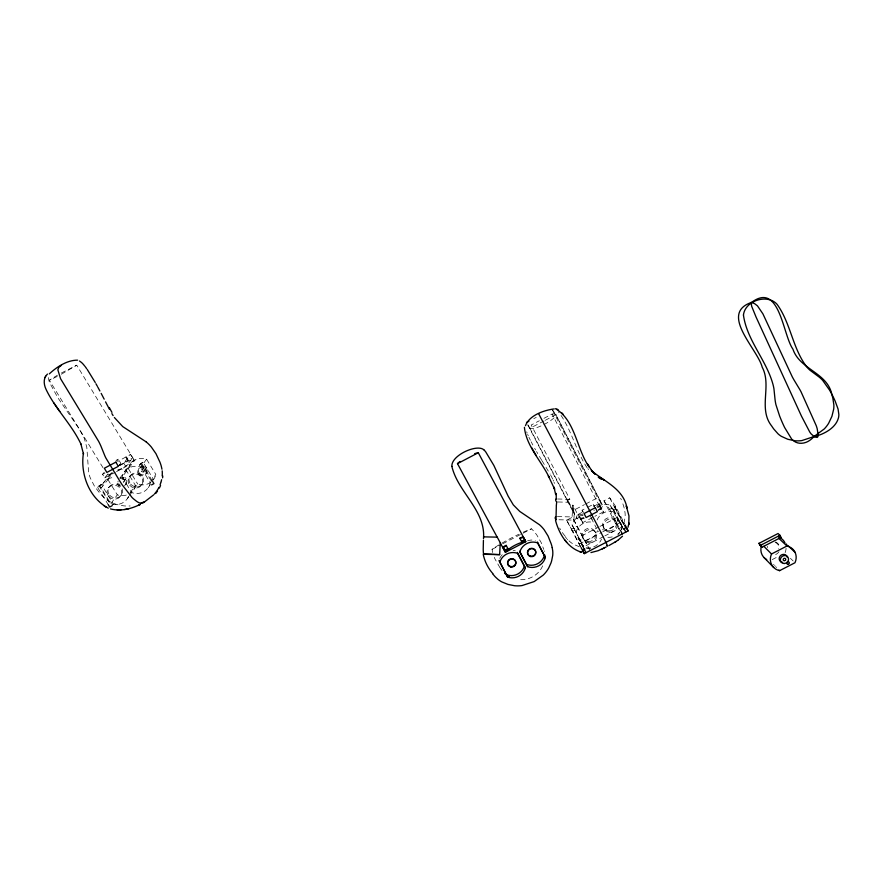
<?xml version="1.0" encoding="UTF-8"?>
<svg xmlns="http://www.w3.org/2000/svg" width="883" height="883" viewBox="0 0 883 883"><rect width="100%" height="100%" fill="white"/><g stroke="black" fill="none" stroke-linecap="round" stroke-linejoin="round"><path stroke-width="0.66" stroke-dasharray="4.42 3.31" d="M590.109 550.606L572.096 516.941L572.857 505.076L577.802 514.59A14.393 4.47 -27.1 0 0 584.369 518.354M567.968 501.389A12.627 3.157 3.9 0 0 568.884 502.25L574.325 512.703L573.851 520.109L555.981 519.701M133.874 459.524L76.766 365.209L60.828 374.535M620.892 530.462L623.089 525.705A37.947 36.137 -28.4 0 0 623.939 523.133L625.009 517.891A26.137 24.856 -29.2 0 0 625.076 513.122L624.634 509.999A46.457 44.238 -27.3 0 0 623.674 506.235L621.974 501.29M102.991 467.703L49.349 380.187L57.461 375.198M148.256 487.659L150.342 484.491M150.287 482.813L155.816 474.491L146.578 459.182A14.007 13.212 19.1 0 0 128.421 468.785L122.185 476.975L131.722 492.626A14.371 13.532 18.8 0 0 150.287 482.813L139.525 465.032L140.695 463.443L143.079 462.184L153.631 479.646M141.644 484.988L142.45 483.818M145.872 474.016L146.534 473.056M127.307 498.718L128.83 496.544M129.591 495.451L137.715 484.061A14.007 13.212 19.1 0 0 155.816 474.491M130.11 492.791L135.375 485.297L126.081 470.021A14.018 13.168 19.2 0 0 115.761 470.22M143.874 471.533L145.861 468.73M141.744 469.866L143.741 467.074M120.607 496.103L121.49 494.888M146.578 459.182L140.794 467.129A14.371 13.532 18.8 0 0 122.185 476.975M138.399 469.27L139.084 468.332M112.075 505.76L113.366 503.983L101.258 484.314L97.505 487.261L108.245 504.701M139.525 465.032L143.079 462.184M125.43 484.822L126.148 483.84M101.258 484.314L99.9 485.992L110.794 503.685L117.307 494.855A14.018 13.168 19.2 0 0 126.942 494.888M129.194 477.14L130.463 475.418M125.651 479.414L123.488 482.317A1.369 1.28 19.2 0 0 122.472 480.197M122.075 479.701L123.532 477.769M128.962 467.902L135.044 459.933M124.646 471.511L130.839 463.454M119.779 478.255L126.081 470.021M116.479 471.621L125.883 466.643L132.66 457.902L130.574 454.447L117.682 461.445M108.543 487.714L109.47 486.522M117.428 466.147L132.66 457.902M118.885 465.661L123.719 463.1L130.574 454.447M112.318 472.273A14.018 13.168 19.2 0 0 107.958 479.612L101.181 488.089A14.382 13.488 18.8 0 1 115.044 477.383M107.947 479.028L112.516 473.31M119.525 464.866L120.794 463.277L118.289 459.171L116.015 460.374M103.631 482.637L110.353 474.292M104.216 472.317L102.56 474.303L104.735 477.835L108.013 473.818M116.655 461.158L118.289 459.171M574.325 512.703C572.151 510.396 572.339 496.875 573.818 512.604M499.016 544.866L498.42 545.23A42.903 13.355 -28.4 0 0 492.041 549.336A46.446 44.271 -22.4 0 0 492.758 552.581M61.435 372.979L76.655 365.22M102.56 474.303L104.978 473.023M104.735 477.835L115.309 472.239M97.505 487.261L99.9 485.992M533.785 418.652L536.213 417.383M567.924 501.389A13.289 3.322 3.9 0 1 569.877 499.292L531.202 425.021L539.325 420.761M543.972 418.332L552.107 414.072L598.365 503.884A14.393 4.47 -27.1 0 1 598.464 511.025M544.105 420.893L529.921 428.321L526.522 422.46M545.286 420.275L555.915 414.701L602.438 505.153L597.57 507.692M57.229 376.445L49.437 380.198M492.052 549.347L501.61 544.37M502.802 543.74L521.919 533.796M523.111 533.166L531.467 528.818A46.192 43.984 -17.9 0 1 536.93 535.186L541.147 542.548L543.773 549.414M527.78 424.878L572.559 510.827L584.48 504.623M585.672 503.994L597.581 497.791L602.438 505.153M583.089 512.162L582.074 510.197L586.544 507.88M587.659 507.295L593.244 504.392L594.634 506.599M580.44 546.478L566.665 520.197L572.394 517.217L588.795 548.233M620.043 530.484L616.279 524.811L603.95 500.793L609.689 497.802L615.572 506.268L624.557 523.829M577.802 514.59L583.851 511.434M593.519 506.401L598.365 503.884M572.559 510.827L576.875 518.464L582.968 515.297M582.935 513.95A14.415 4.426 -27.1 0 1 578.475 514.932L580.959 519.259L583.332 518.023M598.122 510.33L601.665 508.487L603.409 511.875L594.888 516.301M578.475 514.932L582.714 522.637L593.674 516.941M566.665 520.197L571.478 529.204L577.35 526.147M603.95 500.793L609.689 509.325L615.572 506.268M622.283 527.206L612.592 508.299L614.932 507.085L624.645 525.451M574.999 530.219L572.648 531.434L571.654 529.59L573.994 528.376L583.829 547.118A13.543 12.859 -27.2 0 0 601.511 539.105M612.592 508.299L613.784 510.043L616.135 508.818M583.453 547.968L578.045 537.791L598.696 527.063M599.921 526.423L616.93 517.593L622.957 526.511L604.855 535.915M579.171 544.094L601.511 532.482M602.725 531.853L621.996 521.842L623.541 524.094M603.641 536.533L583.122 547.195L578.045 537.791M772.239 559.59L776.852 557.206M523.332 532.151L524.601 531.588A42.914 13.366 -28.2 0 1 531.478 528.807M557.394 516.599L572.096 516.941M557.592 498.994L569.844 499.292M558.034 501.986L568.884 502.25M579.414 546.798L573.906 544.447A26.203 24.934 -27.8 0 1 569.988 541.754L568.255 540.164M776.654 542.615L778.409 544.303M790.417 558.332L793.155 560.97M773.508 564.436L774.104 565.043M774.711 565.661L775.318 566.279M775.925 566.908L776.532 567.526M566.787 538.597L566.246 537.968M587.835 468.663L588.619 469.557M565.893 537.548L565.175 536.654M502.03 570.495L501.676 570.054A52.274 49.812 -23.1 0 1 500.319 568.244M587.085 467.725C575.782 450.716 571.588 429.844 559.502 413.222A21.291 20.64 -31.6 0 0 558.299 411.765M551.963 409.116L555.915 414.701M597.383 507.019A13.3 12.638 -29.5 0 1 610.109 505.153L614.811 512.052A13.565 12.859 -29.4 0 0 597.051 520.109M499.988 567.78L494.966 558.939A46.446 44.271 -22.4 0 1 494.314 557.361M610.109 505.153L617.659 519.877L622.493 527.041A13.565 12.859 -29.4 0 1 617.692 534.237M622.758 527.548L616.93 517.593M615.065 520.076L615.915 521.334M596.82 506.401A14.415 4.426 -27.1 0 0 598.939 504.292L601.665 508.487M598.939 504.292L603.409 511.875M599.171 505.915L603.652 512.824M603.398 527.493L604.193 528.785M98.874 485.573L109.558 502.924M107.958 479.612L117.307 494.855M541.996 460.705L550.164 474.193M541.687 460.198L536.555 451.588M126.159 456.787L128.256 460.231M125.916 457.085L128.013 460.54M128.421 468.785L137.715 484.061M123.719 463.1L125.883 466.643M589.943 515.65L593.012 520.727M141.931 463.752L152.538 481.301M140.695 463.443L151.39 481.147M597.813 530.793L598.365 531.698M595.186 531.765L595.959 533.067M582.074 510.197L583.398 512.438M578.994 516.412L583.078 523.531M534.668 448.277L535.606 449.933M582.868 538.155L583.608 539.48M583.001 515.054A13.289 12.627 -27.3 0 0 572.096 524.944L576.036 532.217A13.543 12.859 -27.2 0 1 593.531 522.515M550.716 475.186L552.692 479.05M532.857 444.999L531.158 441.798M571.478 529.204L581.29 547.957M529.756 428.045L576.875 518.464M572.096 524.944L583.829 547.184L579.745 539.59A13.289 12.627 -27.3 0 0 597.35 530.981M580.959 519.259L582.714 522.637M591.202 518.1L596.279 527.891M593.244 504.392L594.248 506.356M613.784 510.043L622.493 527.041M609.689 509.325L621.091 531.555M555.738 414.436L602.217 504.811M552.592 410.341L597.581 497.791M614.932 507.085L624.005 524.811M609.689 497.802L621.996 521.842M530.363 440.231L528.917 437.228M620.639 498.266L621.345 499.789M553.122 480.01L553.608 481.147M527.67 434.403L528.266 435.794M526.676 431.82L527.14 433.078M554.049 482.284L554.458 483.42M544.138 550.771L544.314 551.588M48.366 377.604L48.973 380.86A26.026 24.437 28.8 0 0 49.658 382.769L57.892 397.814L78.841 428.365L84.194 438.012L86.832 447.504L88.62 472.195A38.918 36.633 20.1 0 0 90.32 478.056L94.492 486.246L99.724 493.156A51.788 48.863 19.9 0 0 103.068 496.721L105.695 498.972A27.715 26.049 19.4 0 0 110.099 501.798L115.485 504.05A40.265 37.903 20 0 0 118.3 504.877L123.863 505.871A33.09 31.126 19.5 0 0 130.132 505.937M775.627 541.908A6.611 6.115 -36.4 0 1 778.409 548.597M775.119 542.537A6.634 6.137 -36.4 0 1 779.877 547.35M778.938 551.72A6.634 6.137 -36.4 0 1 775.042 554.745M767.228 547.615A6.634 6.137 -36.4 0 1 767.702 546.367M786.08 548.31A12.947 11.976 -36.4 0 1 784.932 553.034M119.68 465.672A15.309 1.722 -29.7 0 1 133.741 460.076A15.309 1.722 -29.7 0 1 115.485 471.82M112.108 473.409A15.309 1.722 -29.7 0 1 107.892 473.652M128.421 496.765A14.382 13.488 18.8 0 1 110.794 503.685M120.154 478.465A4.448 4.172 19.2 0 1 124.591 485.727M120.165 486.345A4.448 4.172 19.2 0 1 117.406 481.268M120.165 477.802A4.426 4.161 19.2 0 1 126.203 479.48A4.426 4.161 19.2 0 1 124.669 485.164M120.485 485.175A4.426 4.161 19.2 0 1 118.631 483.487M118.068 481.986A4.426 4.161 19.2 0 1 118.013 481.147M135.375 485.297A14.018 13.168 19.2 0 1 130.474 493.023M619.38 532.89A31.203 29.691 -28.7 0 1 618.177 534.524M552.107 414.072A14.669 3.455 -27.4 0 1 552.868 418.873A14.669 3.455 -27.4 0 1 535.451 428.001A14.669 3.455 -27.4 0 1 531.202 425.021M600.661 507.637A14.404 4.459 -27.1 0 1 598.012 510.197M583.961 517.515A14.404 4.459 -27.1 0 1 580.208 518.277M612.261 536.897A13.565 12.859 -29.4 0 1 605.738 536.908M617.659 519.877A13.3 12.638 -29.5 0 1 601.809 529.701M593.939 510.65A13.3 12.638 -29.5 0 1 594.347 510.054M565.043 536.014A45.386 43.212 -29.8 0 1 559.656 528.067M567.703 539.59A38.642 36.777 -29.1 0 1 567.339 539.204M590.859 548.464A31.181 29.669 -28.4 0 1 586.511 548.321M499.767 558.365A13.168 12.528 -19.1 0 1 503.111 553.84M513.178 550.451A13.168 12.528 -19.1 0 1 515.341 550.793M527.604 540.804A13.179 12.539 -21.4 0 1 535.319 540.396M502.052 543.089A76.755 24.492 -28.3 0 1 518.917 534.215M542.67 565.815A22.528 21.424 -20.2 0 1 517.736 579.447M141.766 471.489A1.358 1.28 19.2 0 0 144.084 471.191A1.358 1.28 19.2 0 0 142.582 469.414A1.358 1.28 19.2 0 0 141.766 471.489M143.774 468.685A1.347 1.269 19.3 0 0 146.059 468.387A1.347 1.269 19.3 0 0 144.58 466.632A1.347 1.269 19.3 0 0 143.774 468.685M129.768 485.319A7.384 6.954 18.7 0 0 142.306 483.729A7.384 6.954 18.7 0 0 134.194 474.116A7.384 6.954 18.7 0 0 129.768 485.319M130.618 484.138A7.362 6.932 18.8 0 0 143.112 482.56A7.362 6.932 18.8 0 0 135.033 472.979A7.362 6.932 18.8 0 0 130.618 484.138M138.73 474.204A4.437 4.183 19.1 0 0 146.269 473.255A4.437 4.183 19.1 0 0 141.401 467.46A4.437 4.183 19.1 0 0 138.73 474.204M139.415 473.255A4.426 4.172 19.2 0 0 146.931 472.306A4.426 4.172 19.2 0 0 142.075 466.533A4.426 4.172 19.2 0 0 139.415 473.255M123.554 479.37A1.347 1.269 19.3 0 0 125.85 479.083A1.347 1.269 19.3 0 0 124.36 477.328A1.347 1.269 19.3 0 0 123.554 479.37M108.73 496.445A7.395 6.932 18.8 0 0 121.269 494.855A7.395 6.932 18.8 0 0 113.112 485.264A7.395 6.932 18.8 0 0 108.73 496.445M109.647 495.22A7.373 6.909 18.8 0 0 122.141 493.641A7.373 6.909 18.8 0 0 114.028 484.083A7.373 6.909 18.8 0 0 109.647 495.22M588.707 542.902A6.965 6.6 -27.2 0 0 596.202 533.597A6.965 6.6 -27.2 0 0 584.414 532.283A6.965 6.6 -27.2 0 0 588.707 542.902M587.957 541.566A6.932 6.589 -27.2 0 0 595.429 532.294A6.932 6.589 -27.2 0 0 583.685 530.992A6.932 6.589 -27.2 0 0 587.957 541.566M609.899 532.25A6.965 6.611 -29.4 0 0 616.566 522.35A6.965 6.611 -29.4 0 0 604.667 522.074A6.965 6.611 -29.4 0 0 609.899 532.25M609.071 530.959A6.943 6.589 -29.4 0 0 615.716 521.091A6.943 6.589 -29.4 0 0 603.862 520.804A6.943 6.589 -29.4 0 0 609.071 530.959"/><path stroke-width="1.32" d="M483.487 538.707C485.915 511.522 459.712 493.476 452.571 469.016A20.717 20.099 -18.3 0 1 451.908 466.401M556.235 498.961L556.257 493.398M524.403 427.317C526.268 445.992 540.959 460.518 548.906 476.875L548.321 475.86L554.679 489.248L553.939 487.063L555.705 494.623M483.42 540.341L483.222 549.314A47.605 45.342 -21.5 0 0 483.52 553.862L499.657 554.645L500.264 542.769L497.217 537.14L483.52 536.864M162.185 475.97L162.295 474.215A27.693 26.093 19.4 0 0 162.185 470.86M556.676 501.952L556.389 505.021M162.593 477.858L162.792 475.981M556.345 505.407L555.981 519.701M525.473 425.683C529.425 415.165 544.116 410.198 554.226 408.928M628.696 524.756L628.961 522.935L628.012 527.239M628.784 524.138L628.972 515.948L626.246 505.849L626.985 507.946C623.508 489.005 605.065 481.908 592.029 471.114L595.164 474.193L591.4 470.264L592.118 471.191L587.449 463.983L589.138 466.93C576.478 448.972 575.418 420.396 555.473 408.674M160.077 484.822L160.916 482.372M47.461 374.072C43.013 377.99 43.72 384.613 46.093 389.458C55.486 409.182 71.953 424.646 81.137 444.502M159.393 488.023L160.563 485.518M45 377.56L45.684 376.268M155.695 493.509L157.505 491.136M49.293 373.895C56.755 366.942 67.108 360.065 77.605 360.165M153.653 494.855L143.476 502.703L141.026 503.299A35.077 9.614 60.5 0 1 136.644 501.367L133.675 499.005A37.373 10.232 60.5 0 1 132.086 497.526L122.296 484.966A88.907 23.388 60.4 0 1 119.746 481.003L105.839 457.935A14.371 3.996 60.2 0 1 104.779 455.65L100.971 446.224A29.492 8.4 59.8 0 0 98.697 441.467L60.563 378.697L57.859 369.856L58.731 367.449L61.457 365.253M622.515 536.191L618.354 539.899M617.99 540.153L614.976 542.173M615.937 541.577L608.939 545.551M112.075 505.76L109.68 507.019L108.245 504.701M151.556 484.899L153.951 483.641L152.538 481.301M526.522 422.46L528.939 421.191M497.173 537.162L457.493 463.641L478.31 452.736L525.804 541.643L505.341 552.305L500.264 542.89M504.027 546.5L506.169 545.385L507.924 548.652A14.349 4.448 -28.3 0 0 505.054 551.301L502.968 547.063L505.054 551.301M523.608 537.703L525.153 540.849A14.349 4.448 -28.3 0 0 521.566 541.555L519.811 538.288L521.952 537.173M504.723 550.319L507.924 548.652M521.566 541.555L524.767 539.877M582.526 550.319L584.866 549.105M623.508 529.038L625.859 527.824L624.645 525.451M582.99 551.257L584.27 553.641L628.155 530.86L625.153 524.999M606.246 546.941L598.155 550.694L590.959 552.57M758.972 543.376L778.055 533.52L779.965 535.297L780.98 537.427L761.819 547.328L758.972 543.376L761.819 547.328M759.998 545.495L762.007 544.458M760.793 545.208L779.965 535.297M763.839 546.29L771.532 553.983L786.952 546.014A13.267 12.23 -36.3 0 1 794.987 562.736L779.612 570.661L778.994 570.032M602.239 548.95L603.001 548.575M603.586 548.288L604.248 547.957M139.978 504.535L138.432 505.264L139.978 504.535C130.971 508.961 120.386 511.588 110.485 508.906M140.684 503.387L144.459 501.621M124.624 509.535L128.763 508.707M117.185 509.966L120.96 509.921M483.597 554.303L499.646 554.634M579.734 551.676L581.654 552.228C567.581 548.244 559.016 533.696 555.517 520.374M80.806 443.674L83.499 454.083L83.41 453.288C80.243 474.171 89.128 497.946 108.278 508.155M558.133 409.679L556.809 409.061M104.282 506.08L106.258 507.239M599.248 477.107L603.928 479.977L598.42 476.577M601.246 479.204L598.321 477.35M79.492 361.004L81.368 362.383M483.763 449.712C476.654 443.707 450.838 455.595 451.919 466.401M146.037 441.787L122.737 426.588L114.382 417.504M504.513 573.166L505.131 573.718M779.071 535.639L780.98 537.427M786.201 543.983L786.819 544.557M788.066 545.738L789.325 546.908M789.943 547.504L791.212 548.685M791.841 549.281L795.042 552.294M778.607 538.133L786.952 546.014M764.104 557.637L773.651 567.46M563.255 414.447L562.029 412.979M84.79 366.147L83.598 364.668A22.859 21.435 28.6 0 0 81.644 362.626M492.604 573.751L494.612 576.124A38.499 36.667 -20.7 0 0 495.529 577.107L497.846 579.248A26.115 24.845 -19.5 0 0 501.82 581.908L508.001 584.425L514.491 585.716A31.071 29.569 -20 0 0 521.974 585.584L534.16 581.588L543.244 575.109A31.093 29.603 -20.3 0 0 548.729 567.946L550.871 563.222A37.814 36.026 -19.8 0 0 551.687 560.672L552.703 555.473A26.049 24.79 -20.9 0 0 552.703 550.738L552.217 547.648M565.043 540.109L566.687 542.184M85.386 366.886L86.633 368.63M53.72 402.78L59.812 411.478M626.61 528.597L628.155 530.86M606.919 545.396L607.57 546.257A33.775 0.706 62.2 0 0 607.018 544.723L606.036 542.626A35.971 0.751 62.2 0 0 605.396 541.279L599.447 529.48A85.496 1.722 62.3 0 0 597.515 525.716L579.999 492.239A28.157 0.618 62.3 0 1 577.57 487.626L538.696 413.829M87.262 369.491L95.265 382.527M111.876 413.586L113.112 415.595M531.522 447.449L536.279 455.694M95.938 383.73L97.273 386.147M109.304 407.56L111.942 412.372M97.77 387.052L99.9 390.992M499.061 560.407L507.604 577.074A13.245 12.594 -19.1 0 0 525.33 567.868L517.383 552.416M499.314 561.213L507.604 577.074M519.668 551.224L527.615 566.676A13.245 12.605 -21.4 0 0 545.352 557.46L537.361 542.019M527.615 566.676L519.811 552.14A13.245 12.605 -21.4 0 1 537.604 542.879L537.438 542.493M525.33 567.868L517.515 553.332A13.245 12.594 -19.1 0 0 499.745 562.57M523.023 536.61L525.153 540.849M537.604 542.879L545.352 557.46M109.415 409.237L105.563 401.864M101.17 393.388L104.172 399.16M581.069 547.526L584.27 553.641M583.707 548.299L586.014 552.725M621.091 531.555L622.294 533.895M624.093 528.729L625.804 532.074M161.964 469.226L161.225 465.97A49.338 46.324 19.8 0 0 159.889 462.041L155.982 453.707L151.368 447.074A39.294 36.954 20.1 0 0 146.048 441.776M784.755 560.694A1.302 1.192 -36.2 0 1 783.199 559.546A1.302 1.192 -36.2 0 1 784.91 558.343A1.302 1.192 -36.2 0 1 785.451 560.219M782.647 562.35A4.205 3.874 -36.3 0 1 779.181 558.453A4.205 3.874 -36.3 0 1 783.089 554.403A4.205 3.874 -36.3 0 1 787.327 557.482M779.049 537.283A12.947 11.976 -36.4 0 1 784.976 542.824M766.72 559.601A12.947 11.976 -36.4 0 1 761.488 545.782M779.612 570.661A13.267 12.23 -36.3 0 1 771.532 553.983M158.973 487.328A33.09 31.137 19.5 0 1 154.404 494.05M161.6 479.69A40.276 37.881 20 0 1 161.103 481.688M556.82 501.952A22.87 5.728 3.9 0 1 556.113 498.95M556.147 519.69A21.28 5.607 3.9 0 1 555.705 516.732M552.217 547.648A46.302 44.084 -18.8 0 0 551.213 543.917L548.067 536.025L544.16 529.745A36.898 35.154 -19.7 0 0 539.48 524.745L519.822 511.478L513.31 504.888L508.133 496.136L493.851 465.418L485.716 451.875A21.214 20.574 -17.6 0 0 483.774 449.712M503.299 548.034A14.36 4.415 -28.3 0 1 506.169 545.385M519.811 538.288A14.36 4.415 -28.3 0 1 523.398 537.57M505.341 552.305A14.338 4.459 -28.3 0 1 525.804 541.643M457.493 463.641A14.614 3.444 -28.2 0 1 460.054 461.467M474.613 453.707A14.614 3.444 -28.2 0 1 478.31 452.736M524.502 565.672A13.168 12.528 -19.1 0 1 506.875 574.833M544.425 555.319A13.179 12.539 -21.4 0 1 526.776 564.491M509.314 576.544A21.932 20.872 -20 0 1 505.771 574.248M544.712 554.866A21.932 20.872 -20.4 0 1 544.579 558.211M492.824 573.575A45.21 43.09 -21.3 0 1 483.244 554.392M743.442 315.021C746.875 340.253 766.301 359.933 772.956 384.326A27.616 15.839 76.6 0 1 773.95 388.884L775.075 399.8A26.435 14.768 77 0 0 775.947 404.723L779.634 416.059A96.258 51.876 76.7 0 0 784.579 427.438L791.632 439.028A20.066 11.203 77.6 0 0 793.784 440.981C798.42 444.568 805.141 443.685 809.689 440.396A55.552 30.927 76.7 0 0 813.916 436.577L824.28 428.928A31.788 29.592 -46 0 0 828.629 423.299L831.907 416.39L833.684 409.16A26.689 24.823 -46.1 0 0 833.85 404.822L832.857 398.31A67.351 63.035 -44.7 0 0 831.907 394.8C827.746 372.571 799.7 369.657 792.934 349.16C782.713 334.845 779.744 281.39 751.654 302.361C718.729 313.509 757.515 348.851 762.206 367.207C772.095 385.728 757.857 408.697 771.742 426.092A67.825 62.925 -47.7 0 0 773.784 429.028L778.033 433.829A26.656 24.834 -45.5 0 0 781.367 436.345L787.835 439.281L794.998 440.76A31.777 29.592 -45.8 0 0 801.863 440.573L813.916 436.588A56.269 45.806 36.3 0 0 821.775 434.127C828.982 431.003 836.422 425.772 838.486 417.769A20.452 16.523 33.9 0 0 838.85 414.502L838.066 409.039L835.175 401.136A97.075 76.655 38.4 0 0 829.545 390.098L822.68 380.385A26.832 21.843 35.3 0 0 818.971 376.942L809.888 370.154A28.057 23.532 34.3 0 1 806.632 366.765C792.481 348.145 790.726 323.145 777.062 304.293C767.404 293.542 745.131 300.529 743.442 315.021M818.155 434.889L818.044 435.981A31.479 6.247 61.3 0 1 817.216 437.394L814.667 437.03L811.102 433.884A8.675 1.7 61.1 0 1 809.733 431.986L801.488 416.158L756.036 316.986L751.654 306.246L751.124 302.361L754.435 303.531L757.448 305.838L762.901 313.84L792.294 376.886A29.15 6.093 61.5 0 0 794.049 380.021L799.601 389.215A14.371 2.914 61.4 0 1 801.024 391.765L816.223 425.65A25.254 5.033 61.2 0 1 817.194 428.752L818.155 434.889M115.839 462.162L104.326 468.255L106.865 472.405L118.366 466.312L115.839 462.162M595.341 507.692L584.071 513.564L586.124 517.515L597.383 511.654L595.341 507.692M788.033 564.292A1.313 1.203 -36.2 0 0 789.159 562.361A1.313 1.203 -36.2 0 0 786.952 562.504A1.313 1.203 -36.2 0 0 788.033 564.292M784.413 563.52A4.216 3.885 -36.2 0 0 788.033 557.294A4.216 3.885 -36.2 0 0 780.925 557.758A4.216 3.885 -36.2 0 0 784.413 563.52M510.827 566.952A4.172 3.974 -19.1 0 0 515.782 561.787A4.172 3.974 -19.1 0 0 508.785 560.385A4.172 3.974 -19.1 0 0 510.827 566.952M530.749 556.588A4.183 3.974 -21.4 0 0 535.727 551.422A4.183 3.974 -21.4 0 0 528.729 550.01A4.183 3.974 -21.4 0 0 530.749 556.588M510.694 566.555A4.172 3.974 -19.1 0 0 515.639 561.4A4.172 3.974 -19.1 0 0 508.652 559.999A4.172 3.974 -19.1 0 0 510.694 566.555M530.606 556.202A4.172 3.974 -21.4 0 0 535.562 551.036A4.172 3.974 -21.4 0 0 528.586 549.623A4.172 3.974 -21.4 0 0 530.606 556.202"/></g></svg>
